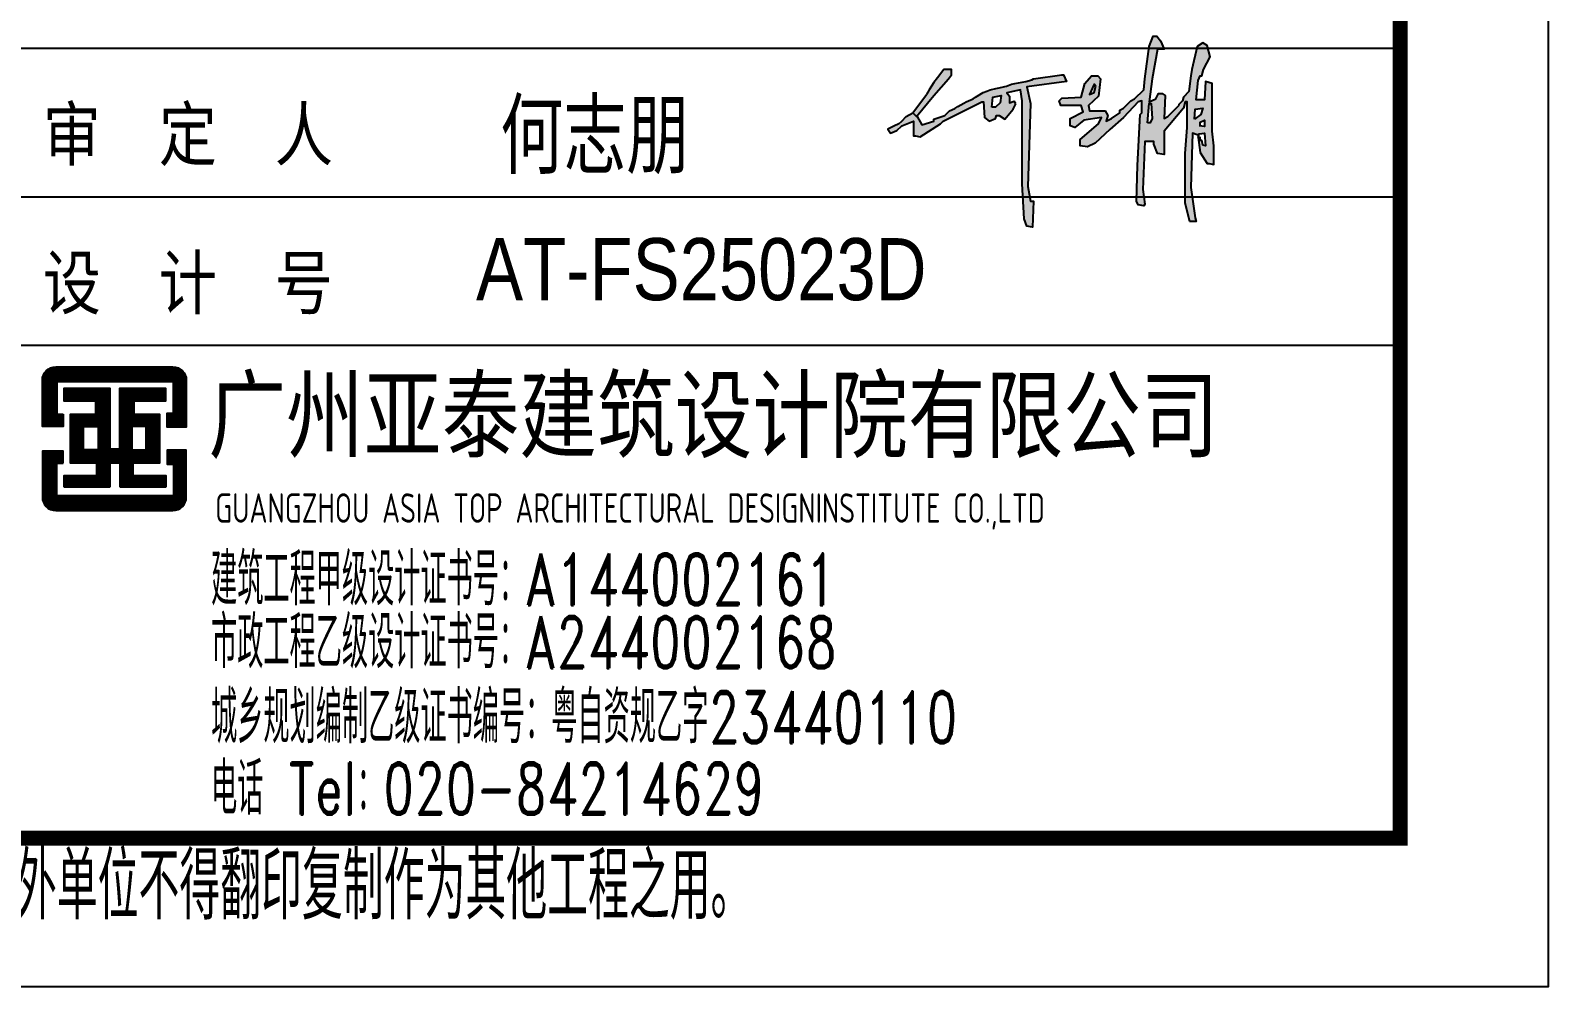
# Model space of a CAD drawing. Extents: x -1041549 to 749950, y -354245 to 17554.
# Drawn here: x -232457 to -222224, y -142340 to -135900 of the extents above; entities that cross this region are included whole.
import ezdxf

# ---------------------------------------------------------------- set-up
doc = ezdxf.new("R2010")
doc.units = 0
doc.header["$LTSCALE"] = 1000
doc.header["$MEASUREMENT"] = 0
for name, color, linetype in [('13', 13, 'Continuous'), ('14', 1, 'Continuous'), ('PUB_TITLE', 4, 'Continuous'), ('图签-Xi$0$RAS2DXF', 7, 'Continuous')]:
    doc.layers.add(name, color=color, linetype=linetype)
doc.styles.add('_HZTXT', font='gs_txt.shx', dxfattribs={"width": 0.8, "bigfont": 'HZTXT.shx'})
doc.styles.add('HT', font='simhei.ttf', dxfattribs={"width": 0.7})
doc.styles.add('hztxt', font='romand_pkpm', dxfattribs={"bigfont": 'gbcbig'})
doc.styles.get("Standard").update_dxf_attribs({"font": 'gbenor.shx', "bigfont": 'gbcbig.shx'})
doc.styles.add('宋体', font='')
doc.styles.get('宋体').set_extended_font_data('宋体')

# ---------------------------------------------------------------- blocks, each defined once
blk = doc.blocks.new('图签-Xi$0$A$C38097BB6')
at = {"linetype": 'Continuous'}
h = blk.add_hatch(color=4, dxfattribs=at)
h.dxf.hatch_style = 1
h.paths.add_polyline_path([(1561, 923), (1554, 964), (1629, 1032), (1643, 1162), (1622, 1183), (1575, 1183), (1527, 1128), (1499, 1025), (1356, 1019), (1335, 998), (1349, 964), (1499, 964), (1513, 916), (1417, 868), (1417, 813), (1451, 800), (1520, 854), (1650, 875), (1629, 827), (1492, 711), (1492, 663), (1547, 656), (1602, 683), (1711, 786), (1814, 875), (1923, 991), (1951, 998), (1951, 909), (1937, 896), (1917, 519), (1910, 253), (1923, 225), (1964, 218), (1971, 232), (1958, 341), (1971, 697), (2040, 697), (2040, 677), (2067, 608), (2115, 601), (2115, 772), (2156, 820), (2259, 943), (2272, 991), (2286, 991), (2286, 800), (2272, 608), (2272, 239), (2306, 102), (2354, 102), (2347, 129), (2313, 355), (2327, 759), (2361, 745), (2373, 746), (2375, 752), (2416, 759), (2423, 663), (2402, 670), (2395, 704), (2382, 704), (2382, 725), (2368, 725), (2382, 615), (2436, 533), (2450, 533), (2484, 526), (2484, 663), (2471, 772), (2471, 1128), (2423, 1142), (2416, 1005), (2354, 1005), (2368, 1149), (2382, 1183), (2395, 1183), (2409, 1231), (2457, 1326), (2436, 1409), (2402, 1429), (2361, 1402), (2320, 1231), (2313, 1183), (2300, 1067), (2259, 1025), (2252, 998), (2224, 971), (2224, 964), (2142, 882), (2115, 868), (2122, 1039), (2101, 1053), (2074, 1053), (2053, 1012), (2005, 991), (2026, 1162), (2067, 1381), (2115, 1381), (2088, 1443), (2060, 1477), (2033, 1477), (2005, 1402), (1971, 1162), (1964, 1080), (1896, 1012), (1869, 998), (1814, 943), (1787, 930), (1787, 909), (1725, 868), (1684, 848), (1698, 889), (1677, 923)])
h.paths.add_polyline_path([(1561, 1046), (1595, 1121), (1608, 1108), (1595, 1060)], flags=16)
h.paths.add_polyline_path([(2005, 978), (2019, 978), (2026, 868), (2012, 834), (1992, 834)], flags=16)
h.paths.add_polyline_path([(2341, 861), (2347, 937), (2402, 943), (2389, 896)], flags=16)
h.paths.add_polyline_path([(2382, 812), (2382, 841), (2416, 854), (2416, 807)], flags=16)
h = blk.add_hatch(color=4, dxfattribs=at)
h.dxf.hatch_style = 1
h.paths.add_polyline_path([(254, 848), (254, 800), (254, 738), (268, 738), (302, 731), (453, 827), (473, 848), (761, 991), (774, 991), (781, 875), (815, 848), (863, 868), (870, 889), (891, 889), (932, 861), (993, 937), (1014, 976), (1002, 995), (966, 984), (966, 1032), (946, 1058), (1048, 1080), (1062, 998), (1062, 697), (1062, 383), (1075, 123), (1096, 68), (1137, 61), (1144, 253), (1123, 253), (1103, 362), (1123, 978), (1096, 1101), (1390, 1142), (1369, 1190), (1356, 1190), (1144, 1162), (1133, 1155), (1089, 1142), (1007, 1128), (981, 1121), (945, 1108), (933, 1104), (921, 1101), (891, 1094), (866, 1090), (822, 1080), (798, 1071), (770, 1059), (713, 1025), (696, 1014), (644, 991), (627, 980), (583, 957), (560, 941), (521, 923), (513, 917), (502, 903), (487, 889), (405, 861), (405, 848), (316, 820), (282, 882), (275, 882), (248, 909), (200, 882), (166, 848), (145, 827), (108, 810), (63, 788), (83, 759), (131, 779), (166, 813), (228, 837)])
h.paths.add_polyline_path([(836, 950), (843, 1025), (904, 1039), (897, 984), (863, 950)], flags=16)
h = blk.add_hatch(color=4, dxfattribs=at)
h.dxf.hatch_style = 1
h.paths.add_polyline_path([(248, 909), (275, 882), (405, 1039), (514, 1162), (535, 1190), (535, 1231), (480, 1231), (431, 1170), (405, 1135), (371, 1081), (350, 1046)])
for p, q in [((248, 909), (350, 1046)), ((1014, 976), (1002, 995))]:
    blk.add_line(p, q, dxfattribs=at)
at = {"layer": '图签-Xi$0$RAS2DXF', "color": 0}
for points in [[(2361, 745, 0), (2327, 759, 0), (2313, 355, 0), (2347, 129, 0), (2354, 102, 0), (2306, 102, 0), (2272, 239, 0), (2272, 608, 0), (2286, 800, 0), (2286, 991, 0), (2272, 991, 0), (2259, 943, 0), (2156, 820, 0), (2115, 772, 0), (2115, 601, 0), (2067, 608, 0), (2040, 677, 0), (2040, 697, 0), (1971, 697, 0), (1958, 341, 0), (1971, 232, 0), (1964, 218, 0), (1923, 225, 0), (1910, 253, 0), (1917, 519, 0), (1937, 896, 0), (1951, 909, 0), (1951, 998, 0), (1923, 991, 0), (1814, 875, 0), (1711, 786, 0), (1602, 683, 0), (1547, 656, 0), (1492, 663, 0), (1492, 711, 0), (1629, 827, 0), (1650, 875, 0), (1520, 854, 0), (1451, 800, 0), (1417, 813, 0), (1417, 868, 0), (1513, 916, 0), (1499, 964, 0), (1349, 964, 0), (1335, 998, 0), (1356, 1019, 0), (1499, 1025, 0), (1527, 1128, 0), (1575, 1183, 0), (1622, 1183, 0), (1643, 1162, 0), (1629, 1032, 0), (1554, 964, 0), (1561, 923, 0), (1677, 923, 0), (1698, 889, 0), (1684, 848, 0), (1725, 868, 0), (1787, 909, 0), (1787, 930, 0), (1814, 943, 0), (1869, 998, 0), (1896, 1012, 0), (1964, 1080, 0), (1971, 1162, 0), (2005, 1402, 0), (2033, 1477, 0), (2060, 1477, 0), (2088, 1443, 0), (2115, 1381, 0), (2067, 1381, 0), (2026, 1162, 0), (2005, 991, 0), (2053, 1012, 0), (2074, 1053, 0), (2101, 1053, 0), (2122, 1039, 0), (2115, 868, 0), (2142, 882, 0), (2224, 964, 0)], [(2368, 725, 0), (2375, 752, 0), (2416, 759, 0), (2423, 663, 0), (2402, 670, 0), (2395, 704, 0), (2382, 704, 0), (2382, 725, 0), (2368, 725, 0), (2382, 615, 0), (2436, 533, 0), (2450, 533, 0), (2484, 526, 0), (2484, 663, 0), (2471, 772, 0), (2471, 1128, 0), (2423, 1142, 0), (2416, 1005, 0), (2354, 1005, 0), (2368, 1149, 0), (2382, 1183, 0), (2395, 1183, 0), (2409, 1231, 0), (2457, 1326, 0), (2436, 1409, 0), (2402, 1429, 0), (2361, 1402, 0), (2320, 1231, 0), (2313, 1183, 0), (2300, 1067, 0), (2259, 1025, 0), (2252, 998, 0), (2224, 971, 0), (2224, 964, 0), (2224, 964, 0), (2224, 964, 0)], [(145, 827, 0), (166, 848, 0), (200, 882, 0), (248, 909, 0), (275, 882, 0), (282, 882, 0), (316, 820, 0), (405, 848, 0), (405, 861, 0), (487, 889, 0), (502, 903, 0), (513, 917, 0), (521, 923, 0), (560, 941, 0), (583, 957, 0), (627, 980, 0), (644, 991, 0), (696, 1014, 0), (713, 1025, 0), (770, 1059, 0), (798, 1071, 0), (822, 1080, 0), (866, 1090, 0), (891, 1094, 0), (921, 1101, 0), (933, 1104, 0), (945, 1108, 0), (981, 1121, 0), (1007, 1128, 0), (1089, 1142, 0), (1133, 1155, 0), (1144, 1162, 0), (1356, 1190, 0), (1369, 1190, 0), (1390, 1142, 0), (1096, 1101, 0), (1123, 978, 0), (1103, 362, 0), (1123, 253, 0), (1144, 253, 0), (1137, 61, 0), (1096, 68, 0), (1075, 123, 0), (1062, 383, 0), (1062, 697, 0), (1062, 998, 0), (1048, 1080, 0), (946, 1058, 0), (966, 1032, 0), (966, 984, 0), (1002, 995, 0)], [(275, 882, 0), (405, 1039, 0), (514, 1162, 0), (535, 1190, 0), (535, 1231, 0), (480, 1231, 0), (431, 1170, 0), (405, 1135, 0), (371, 1081, 0), (350, 1046, 0), (350, 1046, 0), (350, 1046, 0)], [(836, 950, 0), (843, 1025, 0), (904, 1039, 0), (897, 984, 0), (863, 950, 0), (836, 950, 0)], [(1608, 1108, 0), (1595, 1121, 0), (1561, 1046, 0), (1595, 1060, 0), (1608, 1108, 0), (1608, 1108, 0)], [(145, 827, 0), (108, 810, 0), (63, 788, 0), (83, 759, 0), (131, 779, 0), (166, 813, 0), (228, 837, 0), (254, 848, 0), (254, 800, 0), (254, 738, 0), (268, 738, 0), (302, 731, 0), (453, 827, 0), (473, 848, 0), (761, 991, 0), (774, 991, 0), (781, 875, 0), (815, 848, 0), (863, 868, 0), (870, 889, 0), (891, 889, 0), (932, 861, 0), (993, 937, 0), (1014, 976, 0)], [(1992, 834, 0), (2005, 978, 0), (2019, 978, 0), (2026, 868, 0), (2012, 834, 0), (1992, 834, 0)], [(2341, 861, 0), (2347, 937, 0), (2402, 943, 0), (2389, 896, 0), (2341, 861, 0)], [(2382, 807, 0), (2382, 841, 0), (2416, 854, 0), (2416, 807, 0), (2375, 813, 0)], [(2373, 746, 0), (2361, 745, 0)]]:
    blk.add_polyline3d(points, dxfattribs=at)
blk = doc.blocks.new('A$Cd685cae3')
at = {"layer": '14'}
h = blk.add_hatch(dxfattribs=at)
h.set_pattern_fill('ANSI31', color=256, scale=100, angle=135, style=0)
h.set_pattern_definition([(180, (-202425.732, -77398.868), (-3e-15, -12.5), [])])
edge = h.paths.add_edge_path()
edge.add_line((15039, 3474), (15039, 3392))
edge.add_line((15039, 3392), (14898, 3392))
edge.add_line((14898, 3392), (14898, 3703))
edge.add_arc((14988, 3703), 90, 90, 180, ccw=False)
edge.add_line((14988, 3793), (15778, 3793))
edge.add_arc((15778, 3703), 90, 0, 90, ccw=False)
edge.add_line((15868, 3703), (15868, 3387))
edge.add_line((15868, 3387), (15739, 3387))
edge.add_line((15739, 3387), (15739, 3481))
edge.add_line((15739, 3481), (15768, 3481))
edge.add_line((15768, 3481), (15782, 3481))
edge.add_line((15782, 3481), (15782, 3693))
edge.add_line((15782, 3693), (14995, 3693))
edge.add_line((14995, 3693), (14995, 3474))
edge.add_line((14995, 3474), (15039, 3474))
h.paths.add_polyline_path([(15421, 3241), (15421, 3649), (15728, 3649), (15728, 3561), (15515, 3561), (15515, 3474), (15687, 3474), (15687, 3144), (15508, 3144), (15508, 3061), (15730, 3061), (15730, 2984), (15422, 2984), (15422, 3145), (15352, 3145), (15352, 2984), (15044, 2984), (15044, 3061), (15266, 3061), (15266, 3144), (15087, 3144), (15087, 3474), (15259, 3474), (15259, 3561), (15046, 3561), (15046, 3649), (15353, 3649), (15353, 3241)])
h.paths.add_polyline_path([(15176, 3391), (15274, 3391), (15274, 3235), (15176, 3235)], flags=16)
h.paths.add_polyline_path([(15598, 3391), (15500, 3391), (15500, 3235), (15598, 3235)], flags=16)
edge = h.paths.add_edge_path()
edge.add_line((15039, 3144), (15039, 3226))
edge.add_line((15039, 3226), (14898, 3226))
edge.add_line((14898, 3226), (14898, 2915))
edge.add_arc((14988, 2915), 90, 180, 270)
edge.add_line((14988, 2825), (15778, 2825))
edge.add_arc((15778, 2915), 90, 270, 360)
edge.add_line((15868, 2915), (15868, 3231))
edge.add_line((15868, 3231), (15739, 3231))
edge.add_line((15739, 3231), (15739, 3137))
edge.add_line((15739, 3137), (15768, 3137))
edge.add_line((15768, 3137), (15782, 3137))
edge.add_line((15782, 3137), (15782, 2925))
edge.add_line((15782, 2925), (14995, 2925))
edge.add_line((14995, 2925), (14995, 3144))
edge.add_line((14995, 3144), (15039, 3144))
for p, q in [((14750, 5939), (24050, 5939)), ((14750, 4939), (24050, 4939)), ((14750, 3939), (24050, 3939)), ((14750, 3939), (24050, 3939))]:
    blk.add_line(p, q, dxfattribs=at)
for points in [[(15039, 3474), (15039, 3392), (14898, 3392), (14898, 3703, -0.414214), (14988, 3793), (15778, 3793, -0.414214), (15868, 3703), (15868, 3387), (15739, 3387), (15739, 3481), (15768, 3481), (15782, 3481), (15782, 3693), (14995, 3693), (14995, 3474)], [(15039, 3144), (15039, 3226), (14898, 3226), (14898, 2915, 0.414214), (14988, 2825), (15778, 2825, 0.414214), (15868, 2915), (15868, 3231), (15739, 3231), (15739, 3137), (15768, 3137), (15782, 3137), (15782, 2925), (14995, 2925), (14995, 3144)]]:
    blk.add_lwpolyline(points, format="xyb", close=True, dxfattribs=at)
blk.add_lwpolyline([(15421, 3241), (15421, 3241), (15421, 3649), (15728, 3649), (15728, 3561), (15515, 3561), (15515, 3474), (15687, 3474), (15687, 3144), (15508, 3144), (15508, 3061), (15730, 3061), (15730, 2984), (15422, 2984), (15422, 3145), (15352, 3145), (15352, 2984), (15044, 2984), (15044, 3061), (15266, 3061), (15266, 3144), (15087, 3144), (15087, 3474), (15259, 3474), (15259, 3561), (15046, 3561), (15046, 3649), (15353, 3649), (15353, 3241), (15421, 3241)], dxfattribs=at)
for points in [[(15176, 3391), (15274, 3391), (15274, 3235), (15176, 3235)], [(15598, 3391), (15500, 3391), (15500, 3235), (15598, 3235)]]:
    blk.add_lwpolyline(points, close=True, dxfattribs=at)
at = {"xscale": 0.907290728806322, "yscale": 0.907290728806322, "zscale": 0.907290728806322}
blk.add_blockref('图签-Xi$0$A$C38097BB6', (20539, 4679), dxfattribs=at)
at = {"layer": '13', "color": 7, "style": '_HZTXT', "width": 0.85}
for s, height, p in [('何志朋', 500, (17984, 5092)), ('AT-FS25023D', 417.91, (17821, 4242))]:
    blk.add_text(s, height=height, dxfattribs=at).set_placement(p)
at = {"layer": '13', "style": 'hztxt', "width": 0.7}
for s, p in [('建筑工程甲级设计证书号：A144002161', (16035, 2187)), ('市政工程乙级设计证书号：A244002168', (16035, 1763)), ('城乡规划编制乙级证书编号：粤自资规乙字23440110', (16035, 1258)), ('电话 Tel：020-84214629', (16035, 778))]:
    blk.add_text(s, height=350, rotation=359.9997, dxfattribs=at).set_placement(p)
at = {"layer": '14'}
for s, height, style, width, p in [('审  定  人', 350, '宋体', 0.82, (14901, 5185, -24845)), ('设  计  号', 350, '宋体', 0.82, (14901, 4185, -24845)), ('广州亚泰建筑设计院有限公司', 480, 'HT', 0.8, (16017, 3231))]:
    blk.add_text(s, height=height, dxfattribs=dict(at, style=style, width=width)).set_placement(p)
at = {"layer": '14', "width": 0.8}
blk.add_text('GUANGZHOU ASIA TOP ARCHITECTURAL DESIGNINSTITUTE CO.,LTD', height=198, rotation=359.9997, dxfattribs=at).set_placement((16063, 2743, -24845))
at = {"layer": '14', "style": 'hztxt', "width": 0.85}
blk.add_text('图纸版权属设计单位所有，未经许可，外人及外单位不得翻印复制作为其他工程之用。', height=450, rotation=359.9997, dxfattribs=at).set_placement((9212, 71))

msp = doc.modelspace()

# ---------------------------------------------------------------- linework, layer by layer
at = {"layer": 'PUB_TITLE'}
msp.add_lwpolyline([(-281624.3, -142340.5), (-222224.3, -142340.5), (-222224.3, -100340.5), (-281624.3, -100340.5)], close=True, dxfattribs=at)
at = {"layer": 'PUB_TITLE', "const_width": 100}
msp.add_lwpolyline([(-279124.3, -141340.5), (-223224.3, -141340.5), (-223224.3, -101340.5), (-279124.3, -101340.5)], close=True, dxfattribs=at)

# ---------------------------------------------------------------- block references
at = {"color": 2}
msp.add_blockref('A$Cd685cae3', (-247273.9, -141959.4), dxfattribs=at)

doc.saveas('drawing.dxf')
